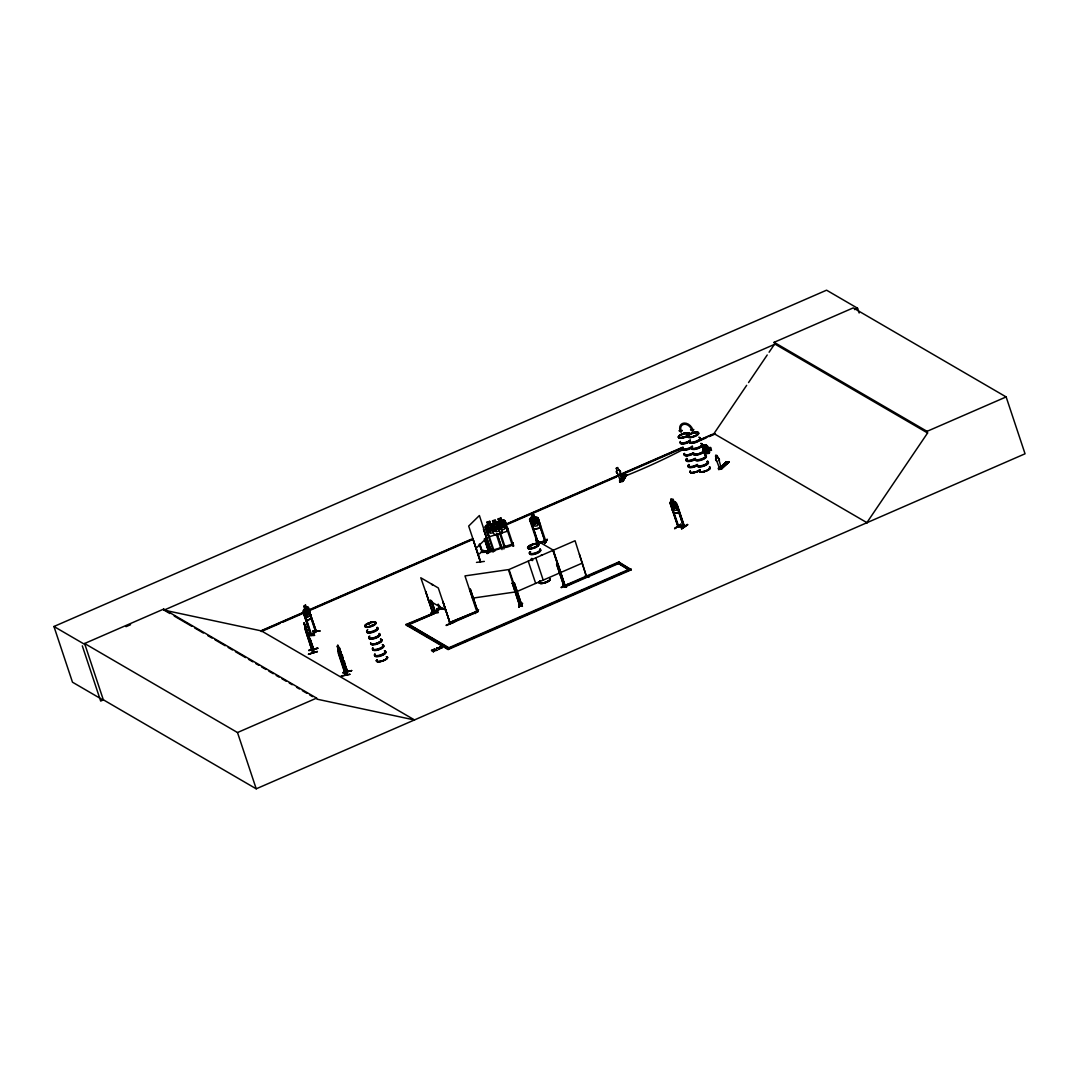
<?xml version="1.0" encoding="UTF-8"?>
<svg xmlns="http://www.w3.org/2000/svg" width="1079" height="1079" viewBox="0 0 1079 1079"><rect width="100%" height="100%" fill="white"/><g stroke="black" fill="none" stroke-linecap="round" stroke-linejoin="round"><path stroke-width="1.5" d="M620.492 480.088L621.032 479.413L620.169 479.737L620.708 481.369L621.625 481.126L620.681 479.548M501.762 533.026C501.614 530.423 501.748 522.56 498.498 522.775M499.51 522.708L498.161 522.047L491.39 524.138L490.783 525.365L493.238 532.743L495.032 535.197L501.87 533.134L501.951 530.072L499.415 522.775M507.413 531.138L507.494 528.157M507.602 528.184L507.508 531.205L500.683 533.296L498.876 530.841L496.434 523.49L497.028 522.196L499.011 521.589L498.093 518.851L501.007 517.96L501.924 520.739L503.61 521.319L505.309 526.444L504.594 529.074L501.87 529.91L499.685 528.157L497.985 523.045L499.132 521.683L498.228 518.905M368.721 623.662L368.492 623.622A5.759 1.834 -18.4 0 1 376.005 623.527A5.759 1.834 -18.4 0 1 367.157 627.385A5.759 1.834 -18.4 0 1 368.532 623.675L368.789 624.053M371.432 626.022L372.943 625.55L372.242 625.227M378.432 642.855L378.136 642.922A5.8 1.848 -18.4 0 1 370.637 643.475M531.138 545.664L532.095 545.394L531.3 545.313A5.759 1.834 -18.4 0 0 529.924 549.009A5.759 1.834 -18.4 0 0 538.758 545.165A5.759 1.834 -18.4 0 0 531.286 545.313L531.542 545.691M534.469 547.242L534.739 547.539M534.065 547.512L535.386 547.228L534.55 546.986M309.309 613.29L309.174 616.149L307.555 617.39L305.95 615.853L304.251 610.741L304.817 609.163L303.738 606.371L305.478 605.049L306.436 607.922L307.609 608.165L315.581 631.835L315.904 630.581M341.355 676.209L350.135 674.254L341.247 675.899M479.346 553.932L483.689 550.303M719.545 468.947C718.574 467.018 721.77 466.33 718.385 468.273L719.491 469.378M719.41 467.409L719.814 467.598M522.007 606.411C516.409 602.149 518.662 605.103 522.29 605.818M616.244 468.299L617.727 467.504L618.874 470.161A2.064 1.834 30.4 0 1 620.236 472.993L622.219 480.236M538.124 541.564L536.074 544.76M492.887 549.265L493.022 552.205M503.866 549.036L504.122 545.866M338.226 652.997L345.577 675.319L347.02 671.893M344.417 661.454L347.074 671.893M307.232 631.282L307.785 634.991L304.13 622.934L305.532 626.171M304.049 624.053L304.238 622.907M308.513 638.525L307.569 636.07L308.513 638.525L308.864 635.949L305.222 624.97L305.141 628.774L313.085 652.768L305.222 628.747M305.397 630.244L312.775 652.849L313.22 649.329M305.708 627.681L313.112 650.003L310.051 638.66L312.87 646.645M307.178 631.808L307.056 632.793L305.384 626.333L306.112 629.745C302.848 621.72 309.862 642.504 306.53 630.945L307.502 632.995L305.478 626.629L313.153 649.639M308.486 654.238L317.334 651.527M308.877 650.624L317.739 648.128M312.923 649.423L312.775 652.822M309.053 636.61L308.85 637.756L309.08 636.731M309.201 637.365L309.336 638.282M312.775 646.672C315.918 659.188 308.23 643.421 310.051 638.66M310.159 641.385L310.293 640.386M311.871 646.496L311.993 645.512M313.409 652.202L313.706 649.652M476.486 562.402L484.35 561.404M303.307 611.429L303.536 610.026L307.596 606.924L308.527 607.423L311.291 617.97L307.124 621.099L303.239 611.429L303.604 610.094M477.741 611.78L469.594 589.309L470.336 589.201L477.741 611.78L450.294 623.729L438.303 587.961L420.783 577.764L433.313 613.641L432.76 612.953M450.253 622.826L449.7 623.015M565.504 585.843L564.951 584.872M500.656 527.82L501.222 525.446L499.402 523.908M724.508 464.415L723.726 464.941L724.656 464.388M701.35 445.465L706.367 445.047L708.148 447.731L710.616 447.542L711.466 450.334L708.89 450.429L708.525 451.858L703.94 452.209M670.019 502.854L670.356 501.816L675.333 502.045M681.888 438.007C684.679 436.348 679.298 438.856 681.941 437.386M681.281 437.777C683.047 437.359 680.849 437.656 681.766 437.926M686.082 433.866L686.999 433.515L686.217 433.947M691.099 437.17L691.747 436.698L690.762 436.577M695.362 433.07L695.618 433.218M337.848 645.323L337.39 646.402L340.398 656.936L339.952 653.267C343.082 660.537 339.089 644.257 338.604 650.057L340.303 655.169L339.076 648.978L339.534 652.067L338.32 650.624L341.031 657.367L341.018 653.523M337.619 646.658L337.929 645.97L337.929 647.575M337.916 649.868L345.927 675.238L337.983 651.244L339.076 647.184L347.398 672.028L346.858 668.818M339.575 649.868L345.59 667.807L345.105 668.886L343.405 663.774L343.891 662.695M342.92 672.689L351.754 670.545L342.987 672.554M346.143 674.861L345.9 674.267M345.995 675.157L347.505 671.745M433.852 649.963C428.876 649.814 434.176 651.986 434.217 649.099L434.999 649.288L434.5 650.381L436.739 650.3L434.5 650.381M434.001 650.421L434.217 649.099M442.08 647.98L439.841 648.061L440.192 646.51L439.342 648.101L436.806 647.98L441.931 647.508L438.654 649.464L439.018 647.899L436.806 647.98M439.342 648.101L439.558 646.78M431.465 650.3L433.677 650.219L433.313 651.797L434.176 650.178L436.59 649.841M433.947 651.527L434.176 650.178M439.288 649.194L439.666 648.317M315.284 631.013L315.81 630.635M342.097 660.132L342.663 658.905M342.677 659.04L343.135 664.34L345.833 671.084L345.846 667.227M342.421 660.375L342.731 659.687M342.731 661.292L343.041 660.604M342.636 663.693L343.81 660.914L344.403 661.535M346.278 674.685L345.213 672.257L346.372 674.658L347.546 671.88L346.858 671.03M433.313 651.797L433.677 650.219M434.338 649.922L434.85 648.83M438.654 649.464L439.018 647.899M439.841 648.061L440.192 646.51M501.87 548.132L497.001 533.727L501.87 548.132L493.103 550.829L485.186 526.849L485.793 525.581L487.775 525.014M490.783 525.392L491.39 524.138M496.434 523.49L497.028 522.196M435.107 611.496L434.486 611.941L439.423 608.569M434.85 612.67L440.475 608.718L439.895 607.895L439.612 609.149L440.421 608.772L439.342 605.548M532.149 517.987L531.057 519.188L532.756 524.3L534.887 526.215L537.517 525.689L538.178 523.221L536.479 518.095L534.779 517.461L533.957 514.575C529.034 514.575 533.539 518.203 529.546 519.458L537.558 543.398L538.259 543.223M530.221 518.338L529.654 519.471L533.768 529.357L540.39 528.009L540.444 525.082L537.881 517.812L536.641 517.097L530.194 518.379M720.839 469.109L720.799 468.003M726.127 462.338L729.094 461.974L721.352 469.055M726.234 462.163L726.99 462.203L719.248 469.284M728.231 462.095L726.207 462.068L718.574 469.486L726.774 462.122M307.272 635.113L314.542 635.329L307.434 635.558M719.288 467.625C721.838 469.176 719.302 466.101 719.572 467.827M563.036 585.182L566.556 587.084L563.939 585.87L618.82 561.984L631.296 569.806L448.163 649.518L406.311 625.146L406.082 624.444L434.163 612.872L434.392 613.56L406.958 625.51L406.716 624.822L434.163 612.872M619.845 480.128L620.169 481.099L623.042 480.506L622.718 479.535L622.758 480.357L620.331 480.856L619.845 480.128L619.697 482.043M620.371 481.747L624.188 475.07L619.805 481.868L622.947 481.342L626.805 474.747L623.568 474.989L619.629 482.043L623.568 474.989M622.543 481.45L626.252 474.868M438.209 612.252L431.087 613.047L438.209 612.279M438.303 612.67L431.209 612.44M617.566 473.506L617.539 473.56A2.064 1.834 30.4 0 1 616.959 470.552L616.986 470.511A2.064 1.834 30.4 0 0 617.566 473.506L620.317 480.641L622.718 479.535M618.874 470.161L618.901 470.107A2.064 1.834 30.4 0 1 620.263 472.939L622.084 481.288M620.169 479.737L620.749 481.301M619.454 480.802L620.074 480.088M620.263 481.922L624.485 475.259M622.502 479.575L622.367 481.018L619.939 481.531L619.683 480.748M621.936 481.558L625.941 474.693L626.791 474.773M626.508 474.585L622.934 481.355M622.718 481.274L626.737 474.787M708.984 453.234L709.011 450.509M709.092 453.274L704.061 453.598L709.038 453.315L709.685 452.344L707.487 446.005M530.935 520.806L530.086 521.09L530.935 520.806L537.814 541.496M534.86 517.313L537.989 517.718L545.961 541.685C546.446 539.5 542.885 544.018 539.689 542.939M537.679 519.565L538.542 519.282L537.679 519.565L545.165 541.874L537.76 519.444M536.924 543.91L538.475 541.442M537.059 543.937L538.61 541.483M545.488 540.943L539.487 542.359M369.005 623.891L368.937 623.46M368.613 623.905L369.261 623.675M534.321 547.781L535.71 547.107L534.941 547.201M746.668 385.324L713.974 433.61L867.233 522.843M748.543 382.573L767.223 354.978M769.084 352.226L774.695 343.945L774.142 342.313L853.233 307.893L1006.141 396.924L1025.05 453.787L414.403 719.963L316.943 699.152L316.592 698.113L163.684 609.082L84.607 643.502L103.476 700.258L72.482 682.198L53.95 626.494L826.568 290.184L857.562 308.23L859.154 313.004M866.882 522.641L927.589 432.976L927.05 431.344L774.142 342.313M520.523 604.429L521.494 604.146L520.739 605.292L521.764 604.955L514.157 582.647L513.537 583.038M493.494 523.571L492.348 524.92L494.047 530.032L496.232 531.785L498.943 530.962L499.671 528.332L497.972 523.221L496.205 522.749L495.369 519.876L492.456 520.793L493.494 523.598M470.336 589.201L477.835 611.469L476.702 610.768M475.138 613.614L478.59 609.729M477.633 611.618L449.66 623.352L450.172 623.824L449.417 622.664L477.511 611.092L449.417 622.664M519.673 605.535L512.309 583.119L513.051 583.011L520.429 605.413L519.525 605.562L520.537 605.265M513.051 583.011L512.188 583.253M519.323 604.968L519.943 604.658M518.783 607.153L522.303 603.323M518.756 607.288L522.654 603.323M565.194 585.884L619.467 562.348M520.631 604.55L521.063 605.306L509.032 569.496L575.067 540.741L586.45 576.658L588.851 577.359L585.344 575.471M686.891 433.758L686.554 433.906M687.053 433.596L686.554 433.812M690.142 437.332L691.234 437.022M691.747 436.644L690.735 437.373M695.362 432.841L695.874 432.854M310.644 634.587L315.634 631.255M311.629 635.072L304.238 612.751L311.116 635.437L303.509 613.128L310.873 635.45L316.174 631.39L308.702 609.149L315.972 631.741M435.269 611.577L435.538 612.386M480.249 560.918L480.303 561.943L473.088 539.46L480.627 561.903L468.677 526.066L479.4 515.519L491.134 551.517L490.783 550.546M483.446 529.276L491.242 551.49M487.236 551.814L495.14 550.776M476.095 548.348L486.804 537.801M496.205 533.97L500.696 547.849M500.885 548.429L501.748 548.051M511.851 544.126L512.296 544.841M717.211 455.797L717.872 457.793A2.064 1.618 46.3 0 1 719.207 460.679L719.154 460.733A2.064 1.618 46.3 0 0 717.818 457.847L717.103 455.554L715.755 455.068M716.753 460.949L716.685 461.003A2.064 1.618 46.3 0 1 716.078 458.049L716.132 457.982A2.064 1.618 46.3 0 0 716.753 460.949L719.437 468.124L721.231 467.881M718.385 468.273L719.599 467.355M722.674 465.197C730.011 463.916 719.976 466.87 723.429 464.469L726.046 464.186M724.171 464.01L724.872 463.093L727.543 462.999L724.872 463.093M725.385 462.608C732.722 461.326 722.687 464.28 726.14 461.879M726.706 462.014L718.587 469.5L721.595 469.149M728.757 461.596L720.678 469.257L728.824 461.785M721.19 469.19L728.703 462.041M565.221 585.047L564.587 585.061M482.34 551.369C478.429 553.325 489.043 551.895 489.529 551.45L485.213 538.745M479.872 544.248L482.61 552.205L481.463 551.625M482.407 551.625L489.259 550.668L482.259 551.76M487.182 553.068L491.471 549.09L487.249 553.109M491.592 549.427C479.818 558.261 494.411 550.465 491.417 549.09M312.816 652.498L313.544 649.598L305.128 624.997M372.525 625.537L371.405 625.685L372.417 625.82M534.172 547.323L535.548 547.013M710.562 447.583L708.04 447.866L706.772 446.558L702.173 446.908M303.819 606.371L305.559 605.049M303.509 613.128L304.238 612.751M307.137 620.964L311.211 617.903L310.981 614.787M319.721 630.797L313.031 631.269M436.833 608.772L443.833 608.623L437.143 608.556M439.666 608.569L435.188 611.726M443.833 608.623L436.901 608.664M493.872 550.587L493.71 549.616L492.928 549.98M500.616 547.619L501.425 547.404M500.939 518.082L501.856 520.86L503.799 520.132L505.147 520.82L513.105 544.747C500.791 550.816 504.136 544.436 505.12 547.188L500.373 532.743M512.727 543.978L505.026 546.46M512.215 544.908L504.797 522.627L505.592 522.384L504.797 522.627M624.228 475.165L624.094 475.353M618.173 563.71L564.803 586.949L564.02 586.45M669.938 502.814L677.936 526.768L684.383 526.889L676.412 502.935L675.333 501.951M671.745 501.897L671.003 499.199M670.72 504.298L678.381 526.781L678.529 525.756M676.317 504.594L683.668 526.916L676.317 504.594L677.113 504.473L684.585 526.754L678.111 526.552L670.086 502.814M672.379 510.165L674.038 512.781L679.042 513.011L673.943 512.916L672.446 510.124M678.785 510.286L678.974 513.051L678.866 510.3M674.78 528.251L680.809 524.151L674.874 528.602M674.604 528.67L680.862 524.556M678.731 526.579L671.098 504.459M684.221 525.918L683.466 526.107M683.668 526.147L678.394 526.161M687.795 524.745L681.483 528.858M687.39 524.367L681.388 528.427M687.525 524.718L681.834 528.845M537.221 542.454L538.016 542.251M537.49 543.263L537.895 542.44M307.596 606.924L316.376 631.471L311.17 635.423L311.184 634.182M564.91 586.032L557.776 563.4M552.947 550.384L564.803 586.261L565.436 585.951M586.49 576.645L579.45 554.215M439.099 605.562L440.219 608.704M435.188 612.4L431.613 601.205M311.035 634.263L310.995 634.546M491.161 551.531L483.621 529.088M439.949 609.096L438.317 604.334M435.323 612.346L431.371 601.569M623.837 477.269L622.731 477.498L623.568 477.134M519.633 605.413L512.309 583.119M545.569 540.903L539.567 542.224M563.804 585.6L564.668 585.357L564.803 586.949M481.463 551.477L481.949 552.232M501.142 529.128L502.045 525.864L505.444 527.766L502.436 525.095C505.147 520.833 501.249 520.145 501.587 524.65L499.321 522.681L502.153 521.764L503.853 526.889L501.142 527.712M477.444 610.795L476.864 610.727M585.533 575.431L588.487 576.995M450.172 623.824L442.795 601.205L450.213 623.487M428.646 615.205L436.847 611.564M556.589 564.182L557.452 563.926L556.589 564.182L564.007 586.463M446.18 625.132L454.488 621.841M446.328 625.51L454.664 621.976M518.675 604.577L522.465 606.263M563.953 585.695L564.533 585.452M561.12 587.273L569.375 583.726M103.449 699.866L100.671 701.067L82.301 645.835M126.014 626.67L130.572 624.687M775.046 344.147L164.035 610.121L163.684 609.082M854.514 309.565L857.562 308.23M302.862 612.562L261.145 630.729L414.511 719.922L256.222 788.816L103.328 699.785M309.053 609.878L471.334 539.23M505.336 524.434L683.074 447.07M700.069 439.666L712.437 434.284M303.226 612.778L261.496 630.932L164.035 610.121L169.862 613.519M309.403 610.08L473.236 538.772M505.687 524.637L681.888 447.947M700.433 439.868L714.338 433.812M261.347 631.539L279.879 623.473M282.968 622.124L303.051 613.385M310.765 610.026L472.953 539.419M508.479 523.962L616.595 476.891M619.697 475.542L683.02 447.987M700.015 440.583L706.192 437.899M709.281 436.55L715.458 433.866M488.747 551.558L484.511 538.826M488.841 551.531L485.064 538.893M406.311 625.146L434.392 613.56M516.436 591.778L582.471 563.022M617.539 563.346L564.169 586.571L556.71 564.25M927.05 431.344L1006.141 396.924M84.607 643.502L237.501 732.533L316.592 698.113M434.324 650.65L436.739 650.3M406.082 624.444L447.933 648.816L631.053 569.105M683.708 525.905L684.302 526.916M492.914 549.845L493.036 550.843L493.966 550.425L486.481 528.17L485.685 528.521L486.494 528.278M684.113 526.08L678.597 526.012M687.889 455.351L687.107 455.608M493.346 532.473L490.635 533.296L488.45 531.542L486.75 526.431L487.897 525.068L486.858 522.236L489.772 521.346L490.608 524.246L492.375 524.718M486.858 522.276L489.772 521.346M490.675 524.124L493.912 524.178M485.86 525.689L492.55 523.625M497.028 522.223L503.799 520.159M492.617 530.275L489.906 531.111L488.207 525.986L492.051 524.88M496.273 534.604L489.434 536.681L487.641 534.226M504.163 546.594L504.837 546.244M500.683 547.741L493.791 549.845M501.991 549.602L501.668 546.122M513.28 546.109L512.835 542.71L513.712 546.055M496.515 523.652L493.804 524.475L495.504 529.6L498.215 528.777M495.032 535.197L501.87 533.134M586.571 575.673L586.693 576.726M565.045 586.113L553.109 550.29M304.008 623.999L305.06 626.764M317.752 648.169L308.729 650.381L317.739 648.358M308.81 637.702L312.6 648.695L312.074 644.986M309.633 641.155L309.929 642.477M521.616 604.887L514.278 582.714M513.105 544.639L511.878 544.234M432.949 613.438L425.571 591.171L432.949 613.789M339.48 647.778L342.758 658.23C339.791 664.624 344.349 656.666 342.03 655.115M338.159 649.113L337.241 646.361L337.835 645.188L347.276 672.123M504.365 547.417L499.564 532.986M342.043 660.078L343.001 662.87M342.596 663.612L345.307 672.284M520.213 605.481L508.425 569.604L464.982 575.903L476.864 611.753M533.808 529.249L540.282 527.928M371.756 626.13L371.648 625.415L371.297 626.103M489.03 550.829L489.259 551.639M519.404 604.726L519.97 604.645M472.386 598.184L515.829 591.885M493.386 531.434L490.81 529.249C491.147 533.903 487.128 533.444 489.987 528.831L487.128 526.255L490.352 528.049L491.026 525.176L493.319 532.662M724.103 463.822L726.787 463.727M721.055 468.785L718.843 469.028L718.587 468.246M701.39 445.56L706.313 445.195L707.433 446.045M702.631 448.284L707.217 447.933L708.08 450.496L703.481 450.833M708.943 450.388L711.412 450.199M488.558 551.733L484.363 538.961M439.692 647.589L441.931 647.508M436.968 648.439L439.166 648.358M431.627 650.772L433.825 650.691M312.748 631.512L320.139 631.04L312.64 631.053M314.542 635.329L307.367 635.477M431.56 584.238L432.517 584.737M563.265 585.088L566.34 587.097M378.324 642.733L378.163 642.76A5.8 1.848 -18.4 0 0 380.577 639.146M513.038 543.074L513.334 546.109M705.1 449.943L708.485 451.44L705.477 449.35C708.836 448.014 706.489 445.101 704.708 448.81L702.537 447.758M503.785 520.267L505.066 520.887M431.56 584.346L432.463 584.818M561.296 587.704L569.672 584.225M774.695 343.945L927.589 432.976M619.697 563.049L631.296 569.806M428.188 600.045L445.721 610.242M174.232 616.055L191.711 626.238M194.611 627.924L203.351 633.022M207.721 635.558L212.091 638.107M215.004 639.793L225.201 645.741M228.114 647.427L232.484 649.976M235.397 651.676L245.58 657.61M248.494 659.296L252.864 661.845M255.777 663.545L258.69 665.23M261.604 666.93L265.973 669.479M268.887 671.178L273.257 673.714M276.17 675.414L279.083 677.113M281.983 678.799L286.353 681.348M289.266 683.047L292.18 684.733M296.55 687.283L299.463 688.982M302.376 690.668L306.746 693.217M309.66 694.916L312.573 696.616M53.95 626.494L84.958 644.541M681.105 437.899L681.173 437.939A5.8 1.848 -18.4 0 0 689.548 433.947A5.8 1.848 -18.4 0 0 681.429 434.554A5.8 1.848 -18.4 0 0 681.065 438.02M491.201 528.494L494.061 530.895M719.464 467.531L719.612 468.299M498.97 530.787L500.723 533.174M351.633 670.598L342.933 672.783M722.08 468.219L721.554 467.274L721.811 468.057M715.471 455.985L716.078 458.049M625.456 476.365L622.596 476.972M616.959 470.552L616.271 468.246M618.82 561.984L619.063 562.685M565.234 586.005L553.284 550.155L535.764 539.959L537.355 544.733M563.211 585.182L566.408 586.612M530.855 520.941L537.733 541.631M535.804 557.843L543.209 580.124M528.251 561.134L535.67 583.415M485.186 526.876L487.721 534.186M479.723 544.396L482.38 552.367L479.17 544.329M438.074 604.334L439.854 609.149M447.933 648.816L448.163 649.518M431.856 601.205L435.579 612.386M430.588 599.991L434.77 612.764M433.529 612.494L433.758 613.196M304.13 622.934L305.074 625.807M237.501 732.533L256.222 788.816M719.207 460.679L721.177 467.935M512.849 542.697L513.226 546.203M683.466 449.309A642.639 493.13 -58.9 0 1 623.149 476.851M378.918 634.209A5.786 1.848 -18.4 0 1 375.141 638.404A5.786 1.848 -18.4 0 1 369.423 637.406M379.579 634.047A5.881 1.875 -18.4 0 1 374.305 638.296A5.881 1.875 -18.4 0 1 369.22 637.069M370.704 643.677A5.8 1.848 -18.4 0 0 377.569 643.3A5.8 1.848 -18.4 0 0 381.346 639.577A5.8 1.848 -18.4 0 1 377.569 643.313A5.8 1.848 -18.4 0 1 370.731 643.731A5.8 1.848 -18.4 0 0 377.569 643.313A5.8 1.848 -18.4 0 0 381.359 639.645A5.8 1.848 -18.4 0 1 376.881 643.61A5.8 1.848 -18.4 0 1 370.744 643.219M381.548 639.631A5.759 1.834 -18.4 0 1 376.018 643.421A5.759 1.834 -18.4 0 1 370.65 642.801M380.496 639.024A5.759 1.834 -18.4 0 1 381.197 639.254M376.814 627.668A5.881 1.875 -18.4 0 1 372.983 631.93A5.881 1.875 -18.4 0 1 367.17 630.918M379.282 633.4A5.8 1.848 -18.4 0 1 374.076 637.595A5.8 1.848 -18.4 0 1 369.072 636.381M376.881 628.059A5.8 1.848 -18.4 0 1 373.091 632.254A5.8 1.848 -18.4 0 1 367.359 631.255M379.471 633.737A5.881 1.875 -18.4 0 1 373.469 638.175A5.881 1.875 -18.4 0 1 369.868 636.084M377.434 627.587A5.881 1.875 -18.4 0 1 372.147 631.835A5.881 1.875 -18.4 0 1 367.076 630.595M377.245 627.263A5.8 1.848 -18.4 0 1 371.311 631.647A5.8 1.848 -18.4 0 1 367.764 629.583M384.758 651.729A5.8 1.848 -18.4 0 1 381.683 655.668A5.8 1.848 -18.4 0 1 374.845 655.533M384.69 651.338A5.881 1.875 -18.4 0 1 380.86 655.6A5.881 1.875 -18.4 0 1 375.047 654.589M386.471 656.882A5.8 1.848 -18.4 0 1 382.681 661.076A5.8 1.848 -18.4 0 1 376.949 660.078M376.868 659.728A5.759 1.834 -18.4 0 0 381.845 660.941A5.759 1.834 -18.4 0 0 387.024 656.774A5.8 1.848 -18.4 0 1 381.885 661.09A5.8 1.848 -18.4 0 1 376.868 659.876A5.8 1.848 -18.4 0 0 382.613 660.874A5.8 1.848 -18.4 0 0 386.403 656.666M381.494 640.171A5.759 1.834 -18.4 0 1 377.043 644.109A5.759 1.834 -18.4 0 1 370.947 643.718M382.654 645.188A5.881 1.875 -18.4 0 1 379.538 649.18A5.881 1.875 -18.4 0 1 372.606 649.045M384.407 650.691A5.8 1.848 -18.4 0 1 380.631 654.899A5.8 1.848 -18.4 0 1 374.899 653.901M382.708 645.579A5.8 1.848 -18.4 0 1 378.931 649.774A5.8 1.848 -18.4 0 1 373.199 648.789M384.583 651.015A5.881 1.875 -18.4 0 1 380.752 655.277A5.881 1.875 -18.4 0 1 374.939 654.265M382.546 644.878A5.881 1.875 -18.4 0 1 378.716 649.126A5.881 1.875 -18.4 0 1 372.902 648.128M382.357 644.554A5.8 1.848 -18.4 0 1 378.581 648.749A5.8 1.848 -18.4 0 1 372.848 647.751M702.011 444.588A5.8 1.848 -18.4 0 1 696.913 448.945A5.8 1.848 -18.4 0 1 692.435 447.299M701.957 444.197A5.881 1.875 -18.4 0 1 696.791 448.608A5.881 1.875 -18.4 0 1 692.246 446.949M702.739 449.242A5.759 1.834 -18.4 0 1 699.934 453.261A5.759 1.834 -18.4 0 1 693.46 452.721A5.759 1.834 -18.4 0 1 686.716 454.92A5.759 1.834 -18.4 0 1 684.396 453.409M702.82 449.363A5.8 1.848 -18.4 0 1 699.988 453.409A5.8 1.848 -18.4 0 1 693.46 452.87A5.8 1.848 -18.4 0 1 686.743 455.082A5.8 1.848 -18.4 0 1 684.396 453.558M699.907 438.061A5.881 1.875 -18.4 0 1 695.483 442.242A5.881 1.875 -18.4 0 1 689.589 441.446M700.824 443.402A5.8 1.848 -18.4 0 1 700.878 446.005A5.8 1.848 -18.4 0 1 693.433 448.446A5.8 1.848 -18.4 0 1 692.098 446.261M699.961 438.438A5.8 1.848 -18.4 0 1 695.591 442.565A5.8 1.848 -18.4 0 1 689.791 441.783A5.8 1.848 -18.4 0 1 683.695 443.914A5.8 1.848 -18.4 0 1 680.471 443.037M700.999 443.712A5.881 1.875 -18.4 0 1 698.14 447.812A5.881 1.875 -18.4 0 1 691.531 447.272M699.799 437.737A5.881 1.875 -18.4 0 1 695.375 441.918A5.881 1.875 -18.4 0 1 689.494 441.122A5.881 1.875 -18.4 0 1 682.791 443.348A5.881 1.875 -18.4 0 1 680.417 441.81M698.787 437.251A5.8 1.848 -18.4 0 1 698.828 439.854A5.8 1.848 -18.4 0 1 691.396 442.296A5.8 1.848 -18.4 0 1 690.047 440.111M706.934 461.556A5.881 1.875 -18.4 0 1 704.074 465.656A5.881 1.875 -18.4 0 1 697.466 465.116M707.001 461.947A5.8 1.848 -18.4 0 1 704.182 465.993A5.8 1.848 -18.4 0 1 697.668 465.454A5.8 1.848 -18.4 0 1 690.344 467.679A5.8 1.848 -18.4 0 1 689.198 465.508M699.893 469.621A5.759 1.834 -18.4 0 0 704.344 471.253A5.759 1.834 -18.4 0 0 709.402 466.937A5.8 1.848 -18.4 0 1 704.385 471.402A5.8 1.848 -18.4 0 1 699.893 469.756M703.049 450.159A5.759 1.834 -18.4 0 1 700.244 454.165A5.759 1.834 -18.4 0 1 693.77 453.639A5.759 1.834 -18.4 0 1 687.026 455.837A5.759 1.834 -18.4 0 1 684.693 454.326M702.968 449.808A5.8 1.848 -18.4 0 1 700.837 453.585A5.8 1.848 -18.4 0 1 693.379 453.895M704.897 455.405A5.881 1.875 -18.4 0 1 702.024 459.506A5.881 1.875 -18.4 0 1 695.429 458.966A5.881 1.875 -18.4 0 1 688.132 461.219A5.881 1.875 -18.4 0 1 686.959 459.007M707.487 461.084A5.8 1.848 -18.4 0 1 703.117 465.211A5.8 1.848 -18.4 0 1 697.317 464.429A5.8 1.848 -18.4 0 1 690.007 466.654A5.8 1.848 -18.4 0 1 688.847 464.469M706.286 456.296A5.8 1.848 -18.4 0 1 700.689 460.315A5.8 1.848 -18.4 0 1 695.618 459.303A5.8 1.848 -18.4 0 1 688.888 461.515A5.8 1.848 -18.4 0 1 686.541 459.991M707.676 461.407A5.881 1.875 -18.4 0 1 703.252 465.588A5.881 1.875 -18.4 0 1 697.358 464.793M704.789 455.095A5.881 1.875 -18.4 0 1 701.93 459.195A5.881 1.875 -18.4 0 1 695.321 458.642M705.45 454.933A5.8 1.848 -18.4 0 1 701.08 459.061A5.8 1.848 -18.4 0 1 695.267 458.278A5.8 1.848 -18.4 0 1 687.957 460.504A5.8 1.848 -18.4 0 1 686.81 458.319M691.747 447.583A5.881 1.875 -18.4 0 1 684.949 449.808A5.881 1.875 -18.4 0 1 682.575 448.271M691.814 447.933A5.8 1.848 -18.4 0 1 685.098 450.132A5.8 1.848 -18.4 0 1 682.764 448.621M693.527 453.099A5.8 1.848 -18.4 0 1 686.824 455.298A5.8 1.848 -18.4 0 1 684.477 453.773M692.381 446.247A5.8 1.848 -18.4 0 1 685.394 449.039A5.8 1.848 -18.4 0 1 682.414 447.583M692.57 446.598A5.881 1.875 -18.4 0 1 685.489 449.43A5.881 1.875 -18.4 0 1 682.467 447.96M690.344 440.097A5.8 1.848 -18.4 0 1 683.358 442.889A5.8 1.848 -18.4 0 1 680.377 441.432M693.514 453.072A5.8 1.848 -18.4 0 1 686.81 455.271A5.8 1.848 -18.4 0 1 684.464 453.746M689.697 441.432A5.881 1.875 -18.4 0 1 683.546 443.59A5.881 1.875 -18.4 0 1 680.283 442.7M693.608 453.328A5.8 1.848 -18.4 0 1 686.891 455.54A5.8 1.848 -18.4 0 1 684.545 454.016M697.573 465.103A5.881 1.875 -18.4 0 1 690.182 467.355A5.881 1.875 -18.4 0 1 689.009 465.143M700.123 469.594A5.759 1.834 -18.4 0 1 693.177 472.373A5.759 1.834 -18.4 0 1 690.223 470.93M699.286 470.39A5.8 1.848 -18.4 0 1 692.57 472.602A5.8 1.848 -18.4 0 1 690.223 471.078M697.466 464.793A5.881 1.875 -18.4 0 1 690.074 467.045A5.881 1.875 -18.4 0 1 688.901 464.833M695.415 458.642A5.881 1.875 -18.4 0 1 688.024 460.895A5.881 1.875 -18.4 0 1 686.864 458.683M699.34 470.592A5.8 1.848 -18.4 0 1 693.271 472.723A5.8 1.848 -18.4 0 1 690.061 471.874A5.8 1.848 -18.4 0 0 693.271 472.723A5.8 1.848 -18.4 0 0 699.354 470.619A5.8 1.848 -18.4 0 1 693.284 472.75A5.8 1.848 -18.4 0 1 690.047 471.86M532.109 560.54A5.8 1.848 -18.4 0 1 532.176 559.043M532.635 560.46A5.881 1.875 -18.4 0 1 531.974 558.693M540.296 549.535A5.881 1.875 -18.4 0 1 534.28 553.986A5.881 1.875 -18.4 0 1 530.679 551.882M532.473 559.745A5.8 1.848 -18.4 0 1 531.434 558.612M541.334 554.808A5.8 1.848 -18.4 0 1 542.049 555.038M540.336 549.926A5.8 1.848 -18.4 0 1 535.13 554.12A5.8 1.848 -18.4 0 1 530.126 552.893M532.54 560.136A5.881 1.875 -18.4 0 1 531.88 558.382M540.188 549.224A5.881 1.875 -18.4 0 1 534.914 553.473A5.881 1.875 -18.4 0 1 529.829 552.232M539.999 548.887A5.8 1.848 -18.4 0 1 534.793 553.082A5.8 1.848 -18.4 0 1 529.776 551.868M540.363 580.718A5.759 1.834 -18.4 0 0 543.883 582.768A5.773 1.834 -18.4 0 0 549.791 578.411A5.759 1.834 -18.4 0 1 543.883 582.768A5.773 1.834 -18.4 0 1 540.35 580.731A5.8 1.848 -18.4 0 0 543.937 582.93A5.8 1.848 -18.4 0 0 549.872 578.533M492.725 524.839L495.585 527.415C492.617 532.028 496.906 532.486 496.407 527.833L499.806 529.749L496.799 527.078C499.55 522.708 495.72 522.142 495.949 526.633L492.86 524.745M675.09 503.016L674.726 506.024L677.14 509.355L674.483 506.604L673.525 509.207L673.836 505.984L671.448 502.814L674.051 505.377L674.348 502.922L675.09 503.016M307.07 613.182L306.557 616.972L306.503 612.859L304.372 610.566L306.638 611.982L307.286 608.34L307.232 612.332L309.39 614.814L307.07 613.182M536.209 518.203L535.427 521.616L538.367 524.488L535.049 522.317C535.494 526.822 531.475 525.999 534.253 521.831L531.461 519.161L534.604 521.103L535.251 518.311L536.209 518.203M317.334 651.554L308.473 654.211L317.361 651.568M676.924 508.101L676.587 510.273L674.591 510.219L672.783 507.993L670.895 499.118L673.04 499.172L676.924 508.101M682.076 430.454L681.078 432.193L679.015 430.696L680.067 430.615A7.809 5.854 49.2 0 1 684.073 423.089A7.809 5.854 49.2 0 1 692.758 429.604L693.797 429.523L692.718 431.276L690.56 429.779L691.599 429.698A6.514 4.882 49.2 0 0 684.356 424.249A6.514 4.882 49.2 0 0 681.011 430.534L682.076 430.454M547.08 539.338L544.828 543.452L547.08 539.338M547.188 539.648L544.882 543.371L547.215 539.675M703.36 445.168L703.454 446.072L703.36 445.168M705.828 452.6L705.922 453.49L705.828 452.6M305.384 605.858L304.656 607.571L305.384 605.858M306.746 608.839L305.114 610.08L306.827 615.192L308.446 613.951L306.746 608.839M630.419 568.727L447.299 648.439L447.529 649.14L630.649 569.429L630.419 568.727M489.367 522.115L487.627 522.641L487.924 523.558L489.677 523.018L489.367 522.115M500.602 518.716L498.862 519.255L499.172 520.159L500.912 519.633L500.602 518.716M494.964 520.604L493.224 521.13L493.521 522.047L495.274 521.521L494.964 520.604M340.519 658.568L341.49 660.968L340.532 658.514M626.049 475.057L623.176 475.664L626.049 475.057M625.793 475.515L622.92 476.109L625.793 475.515M625.051 476.77L622.178 477.363L625.051 476.77M624.66 477.444L621.787 478.037L624.66 477.444M533.552 515.276L531.866 515.614L532.163 516.531L533.849 516.194L533.552 515.276M535.076 518.379L532.46 518.905L534.159 524.016L536.776 523.49L535.076 518.379M710.252 448.176L709.429 448.23L710.791 449.822L710.252 448.176M672.73 499.752L671.448 499.712L671.745 500.629L673.04 500.669L672.73 499.752M674.146 502.962L672.15 502.908L673.862 508.02L675.859 508.074L674.146 502.962M628.814 569.429L617.862 563.049L629.044 570.13L628.814 569.429M448.904 647.751L408.321 624.121L449.134 648.439L448.904 647.751M366.968 626.859A5.8 1.848 -18.4 0 0 375.856 622.988A5.8 1.848 -18.4 0 0 368.33 623.136A5.8 1.848 -18.4 0 0 366.968 626.859A5.773 1.834 -18.4 0 0 375.843 623.015A5.773 1.834 -18.4 0 0 368.344 623.149A5.773 1.834 -18.4 0 0 366.981 626.872M367.022 627.074A5.8 1.848 -18.4 0 0 375.937 623.19A5.8 1.848 -18.4 0 0 368.398 623.338A5.8 1.848 -18.4 0 0 367.022 627.074M690.074 437.143A5.8 1.848 -18.4 0 0 698.545 433.07A5.8 1.848 -18.4 0 0 690.425 433.677A5.8 1.848 -18.4 0 0 690.074 437.143A5.8 1.848 -18.4 0 0 698.558 433.057A5.8 1.848 -18.4 0 0 690.439 433.677A5.8 1.848 -18.4 0 0 690.074 437.143M690.263 437.629A5.759 1.834 -18.4 0 0 698.679 433.583A5.759 1.834 -18.4 0 0 690.614 434.19A5.759 1.834 -18.4 0 0 690.263 437.629M690.128 437.319A5.8 1.848 -18.4 0 0 698.612 433.245A5.8 1.848 -18.4 0 0 690.493 433.852A5.8 1.848 -18.4 0 0 690.128 437.319M700.757 453.342A5.8 1.848 -18.4 0 0 702.888 449.579A5.8 1.848 -18.4 0 1 700.757 453.342A5.8 1.848 -18.4 0 1 693.298 453.652A5.8 1.848 -18.4 0 0 700.757 453.342M704.452 471.617A5.8 1.848 -18.4 0 0 709.55 467.261A5.8 1.848 -18.4 0 1 704.452 471.617A5.8 1.848 -18.4 0 1 699.974 469.972A5.8 1.848 -18.4 0 0 704.452 471.617M680.997 437.791A5.8 1.848 -18.4 0 0 689.468 433.718A5.8 1.848 -18.4 0 0 681.362 434.338A5.8 1.848 -18.4 0 0 680.997 437.791A5.8 1.848 -18.4 0 0 689.481 433.758A5.8 1.848 -18.4 0 0 681.362 434.351A5.8 1.848 -18.4 0 0 680.997 437.818A5.8 1.848 -18.4 0 0 689.481 433.745A5.8 1.848 -18.4 0 0 681.362 434.365A5.8 1.848 -18.4 0 0 681.011 437.831M681.2 438.303A5.759 1.834 -18.4 0 0 689.616 434.271A5.759 1.834 -18.4 0 0 681.55 434.877A5.759 1.834 -18.4 0 0 681.2 438.303M529.735 548.537A5.8 1.848 -18.4 0 0 538.623 544.652A5.8 1.848 -18.4 0 0 531.097 544.801A5.8 1.848 -18.4 0 0 529.722 548.523A5.8 1.848 -18.4 0 0 538.637 544.652A5.8 1.848 -18.4 0 0 531.111 544.801A5.8 1.848 -18.4 0 0 529.735 548.537M529.789 548.725A5.8 1.848 -18.4 0 0 538.704 544.855A5.8 1.848 -18.4 0 0 531.165 545.003A5.8 1.848 -18.4 0 0 529.789 548.725M544.72 582.943A5.8 1.848 -18.4 0 0 549.926 578.749A5.8 1.848 -18.4 0 1 544.72 582.943A5.8 1.848 -18.4 0 1 539.702 581.716A5.8 1.848 -18.4 0 0 544.72 582.943"/></g></svg>
